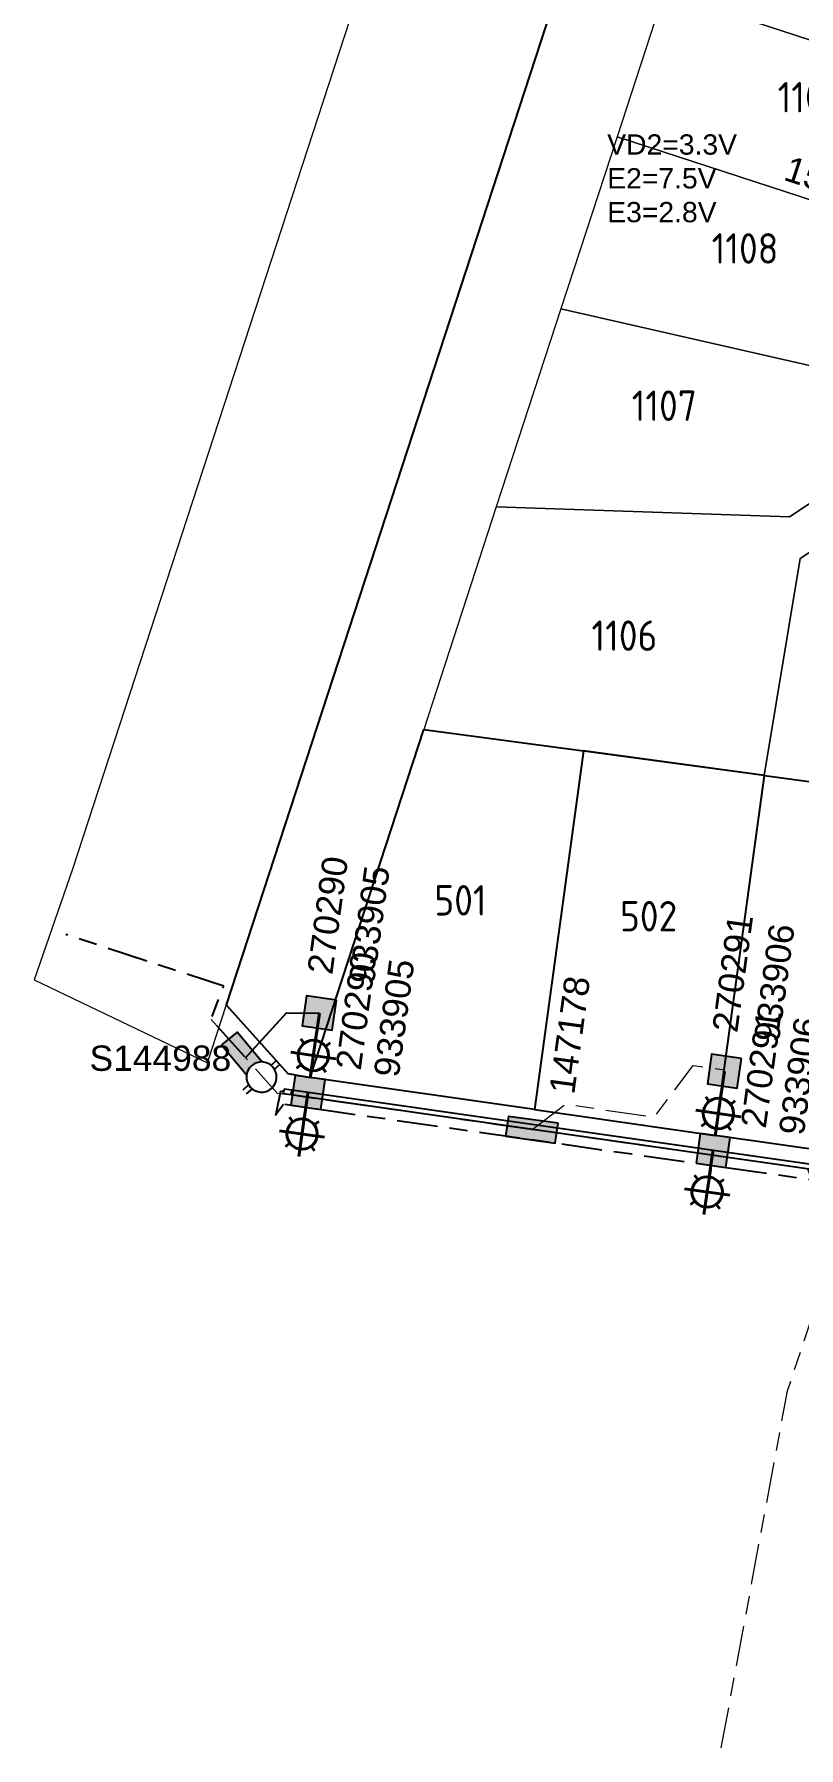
# Model space of a CAD drawing. Header units: metres. Extents: x 281839 to 283900, y 6133059 to 6135046.
# Drawn here: x 281839.1 to 281914.6, y 6134310.1 to 6134479.1 of the extents above; entities that cross this region are included whole.
import ezdxf
from ezdxf.enums import TextEntityAlignment as Align

# ---------------------------------------------------------------- set-up
doc = ezdxf.new("R2010")
doc.units = ezdxf.units.M
doc.linetypes.add('Cable Exist UG', pattern=[8.2, 4, -1.2, 1.8, -1.2])
for name, color, linetype in [('_User Stage 5 Columns', 255, 'Continuous'), ('_User Stage 5 Lanterns', 255, 'Continuous'), ('_User Stage 5 LV', 255, 'Continuous'), ('_User Stage 5 Pillars', 7, 'Continuous'), ('_User Stage 5 Site Plan', 255, 'Continuous'), ('Duct_SP_EXT', 7, 'Continuous'), ('Equip_LV_NEW', 2, 'Continuous'), ('Mains_HV_MOD', 3, 'Continuous'), ('Notes_LV_MISC', 7, 'Continuous'), ('Notes_SP_MISC', 7, 'Continuous'), ('Trench_SP_EXT', 7, 'Continuous')]:
    doc.layers.add(name, color=color, linetype=linetype)
doc.layers.add('Cadastre Developer_SP_NEW', color=2, linetype='Continuous', lineweight=5)
doc.layers.add('Cadastre Roads_SP_EXT', color=9, linetype='Continuous', lineweight=5)
doc.styles.add('COLUMN_LABEL', font='arial.ttf')
doc.styles.add('iecARIAL', font='arial.ttf', dxfattribs={"height": 2})
doc.styles.add('LotNum', font='isocp.shx', dxfattribs={"height": 1.8})
doc.styles.add('POLE_LABEL', font='arial.ttf')
doc.styles.get("Standard").update_dxf_attribs({"font": 'arial.ttf'})
doc.linetypes.add('Cable 5', pattern='A,10,-1,["o",Standard,S=2,R=0,X=-1,Y=-0.7],-1e-05,["o",Standard,S=2,R=0,X=-0.2,Y=-0.7],-1.2', length=12.20001)
doc.linetypes.add('Cable New UG', pattern='A,7,-0.25,["x",Standard,S=2,R=0,X=0.2,Y=-0.8],-2.1', length=9.35)

# ---------------------------------------------------------------- blocks, each defined once
blk = doc.blocks.new('*U127')
blk.add_hatch(color=256).paths.add_polyline_path([(-2.475, 3), (-2.475, 1.02), (2.475, 1.02), (2.475, 3)])
blk.add_lwpolyline([(-2.475, 1.02), (2.475, 1.02), (2.475, 3), (-2.475, 3)], close=True)
at = {"style": 'iecARIAL', "flags": 8}
blk.add_attdef('ASSET_NUM', (1.5, 3.5), '', height=2.5, dxfattribs=at)
for tag, p, flags in [('OWNED_BY', (0, -0.2), 9), ('STATE', (0, -0.4), 9), ('SUPPORT_TYPE', (0, -0.6), 9), ('STREETNAME', (0, -1.8), 9), ('USAGE', (0, -0.8), 9), ('LEGEND', (0, -1), 9), ('LOCATION', (0, -1.2), 9), ('NOTES', (0, -1.4), 9), ('PARENT', (0, -1.6), 9), ('SUBURB', (0, -2), 1)]:
    blk.add_attdef(tag, p, '', height=0.2, dxfattribs=dict(flags=flags))
blk = doc.blocks.new('COLUMN_EXT')
blk.add_hatch(color=256).paths.add_polyline_path([(-1.49, 1.48), (-1.49, -1.49), (1.48, -1.49), (1.48, 1.48)])
blk.add_lwpolyline([(-1.49, -1.49), (1.48, -1.49), (1.48, 1.48), (-1.49, 1.48)], close=True)
for tag, height, style, flags, p in [('ASSET_NUM', 2.5, 'COLUMN_LABEL', 8, (2, 2)), ('STRUCTURE_PLANT_NUMBER', 0.2, 'POLE_LABEL', 9, (1.81, 0.03)), ('STREET_CODE', 0.2, 'COLUMN_LABEL', 9, (1.81, -0.2))]:
    blk.add_attdef(tag, text='', height=height, dxfattribs=dict(style=style, flags=flags)).set_placement(p, align=Align.MIDDLE_LEFT)
at = {"flags": 9}
for tag, p in [('COLUMN_TYPE', (1.81, -0.4)), ('OWNED_BY', (1.81, -0.6)), ('STATE', (1.81, -0.8)), ('USAGE', (1.81, -1)), ('STREETNAME', (1.81, -1.6)), ('LEGEND', (1.81, -1.2)), ('LOCATION', (1.81, -1.4)), ('SUBURB', (1.81, -1.8)), ('NOTES', (1.81, -2))]:
    blk.add_attdef(tag, text='', height=0.2, dxfattribs=at).set_placement(p, align=Align.MIDDLE_LEFT)
at = {"flags": 1}
blk.add_attdef('Z', (1.81, -2.35), '', height=0.2, dxfattribs=at)
blk = doc.blocks.new('SL_LANTERN_EXT')
at = {"lineweight": 40}
for p, q in [((-1.46, 5.68), (-1.06, 5.28)), ((0, 1.97), (0, 6.47)), ((1.46, 5.68), (1.06, 5.28)), ((-2.25, 4.22), (2.25, 4.22)), ((-1.46, 2.76), (-1.06, 3.16)), ((0, 0), (0, 2.72)), ((1.46, 2.76), (1.06, 3.16))]:
    blk.add_line(p, q, dxfattribs=at)
blk.add_circle((0, 4.22), 1.5, dxfattribs=at)
at = {"style": 'iecARIAL', "flags": 8}
blk.add_attdef('ASSET_NUM', (1.5, 1.5), '', height=2.5, dxfattribs=at)
for tag, p, height, flags in [('OPERATING_VOLTAGE', (0.98, -1.65), 0.2, 9), ('ORIENTATION', (0.98, -1.85), 0.2, 9), ('CONSTRUCTED_VOLTAGE', (0.98, -0.65), 0.2, 9), ('CONTROL_TYPE', (0.98, -0.85), 0.2, 9), ('LANTERN_PURPOSE', (0.98, -1.05), 0.2, 9), ('LANTERN_TYPE', (0.98, -1.25), 0.2, 9), ('NO_PHASES', (0.98, -1.45), 0.2, 9), ('LNUMBER', (2.18, -3.25), 2.5, 8), ('OWNED_BY', (0.98, -2.05), 0.2, 9), ('STATE', (0.98, -2.25), 0.2, 9), ('USAGE', (0.98, -2.45), 0.2, 9), ('CEXIST', (0.98, -2.65), 0.2, 9), ('CNEW', (0.98, -2.85), 0.2, 9), ('CNUMBER', (0.98, -3.05), 0.2, 9), ('CREMOVE', (0.98, -3.25), 0.2, 9), ('CREPLACE', (0.98, -3.45), 0.2, 9), ('LKINGHEIGHT', (0.98, -3.65), 0.2, 9), ('LBRACKET', (0.98, -3.85), 0.2, 9), ('LBRACKETVOCAB', (0.98, -4.05), 0.2, 9), ('LCATEGORY', (0.98, -4.25), 0.2, 9), ('LCHARGE1', (0.98, -4.45), 0.2, 9), ('LCHARGE1PERCENT', (0.98, -4.65), 0.2, 9), ('LCHARGE2', (0.98, -4.85), 0.2, 9), ('LCHARGE2PERCENT', (0.98, -5.05), 0.2, 9), ('LCHARGE3', (0.98, -5.25), 0.2, 9), ('LCHARGE3PERCENT', (0.98, -5.45), 0.2, 9), ('LEXIST', (0.98, -5.65), 0.2, 9), ('LLAMP', (0.98, -5.85), 0.2, 9), ('LLAMPVOCAB', (0.98, -6.05), 0.2, 9), ('LMAST', (0.98, -6.25), 0.2, 9), ('LMASTVOCAB', (0.98, -6.45), 0.2, 9), ('LNEW', (0.98, -6.65), 0.2, 9), ('LANTNUMBER', (0.98, -6.85), 0.2, 9), ('LOUTREACH', (0.98, -7.25), 0.2, 9), ('LOUTREACHVOCAB', (0.98, -7.45), 0.2, 9), ('LRATECODE', (0.98, -7.65), 0.2, 9), ('LREMOVE', (0.98, -7.85), 0.2, 9), ('LREPLACE', (0.98, -8.05), 0.2, 9), ('LTYPE', (0.98, -8.25), 0.2, 9), ('LTYPEVOCAB', (0.98, -8.45), 0.2, 9), ('STREETNAME', (0.98, -9.25), 0.2, 9), ('SUBURB', (0.98, -9.45), 0.2, 1), ('LEGEND', (0.98, -8.65), 0.2, 9), ('LOCATION', (0.98, -8.85), 0.2, 9), ('NOTES', (0.98, -9.05), 0.2, 9)]:
    blk.add_attdef(tag, p, '', height=height, dxfattribs=dict(flags=flags))
blk = doc.blocks.new('PILLAR_EXT')
blk.add_hatch(color=256).paths.add_polyline_path([(-2.475, 0.99), (-2.475, -0.99), (2.475, -0.99), (2.475, 0.99)])
blk.add_lwpolyline([(-2.475, -0.99), (2.475, -0.99), (2.475, 0.99), (-2.475, 0.99)], close=True)
at = {"style": 'iecARIAL', "flags": 8}
blk.add_attdef('ASSET_NUM', (1.5, 3.5), '', height=2.5, dxfattribs=at)
for tag, p, flags in [('OWNED_BY', (0, -0.2), 9), ('STATE', (0, -0.4), 9), ('SUPPORT_TYPE', (0, -0.6), 9), ('STREETNAME', (0, -1.8), 9), ('USAGE', (0, -0.8), 9), ('LEGEND', (0, -1), 9), ('LOCATION', (0, -1.2), 9), ('NOTES', (0, -1.4), 9), ('PARENT', (0, -1.6), 9), ('SUBURB', (0, -2), 1)]:
    blk.add_attdef(tag, p, '', height=0.2, dxfattribs=dict(flags=flags))
blk = doc.blocks.new('LV_UG_LINKS_OPEN_EXT')
for p, q in [((-0.25, 1.47), (-0.25, 2.22)), ((0.25, 1.47), (0.25, 2.22)), ((-0.25, -1.47), (-0.25, -2.22)), ((0.25, -1.47), (0.25, -2.22))]:
    blk.add_line(p, q)
at = {"flags": 9}
for tag, p in [('ACTUAL_STATUS', (0, 0)), ('CONSTRUCTED_VOLTAGE', (0, -0.2)), ('OPERATING_VOLTAGE', (0, -0.6)), ('ORIENTATION', (0, -0.8)), ('STATE', (0, -1)), ('SWITCH_TYPE', (0, -1.2)), ('NO_PHASES', (0, -0.4)), ('USAGE', (0, -1.4)), ('NOTES', (0, -1.6))]:
    blk.add_attdef(tag, text='', height=0.2, dxfattribs=at).set_placement(p, align=Align.MIDDLE_LEFT)
at = {"flags": 1}
blk.add_attdef('Z', (0, 0), '', height=0.2, dxfattribs=at)
blk.add_wipeout([(-0.25, 1.47), (-0.43, 1.43), (-0.61, 1.36), (-0.77, 1.28), (-0.93, 1.17), (-1.07, 1.05), (-1.19, 0.9), (-1.29, 0.75), (-1.38, 0.58), (-1.44, 0.4), (-1.48, 0.22), (-1.49, 0.03), (-1.49, -0.16), (-1.45, -0.34), (-1.4, -0.52), (-1.32, -0.69), (-1.23, -0.85), (-1.11, -1), (-0.98, -1.13), (-0.83, -1.24), (-0.66, -1.34), (-0.49, -1.41), (-0.31, -1.46), (-0.13, -1.49), (0.06, -1.49), (0.25, -1.47), (0.43, -1.43), (0.61, -1.36), (0.77, -1.28), (0.93, -1.17), (1.07, -1.05), (1.19, -0.9), (1.29, -0.75), (1.38, -0.58), (1.44, -0.4), (1.48, -0.22), (1.49, -0.03), (1.49, 0.16), (1.45, 0.34), (1.4, 0.52), (1.32, 0.69), (1.23, 0.85), (1.11, 1), (0.98, 1.13), (0.83, 1.24), (0.66, 1.34), (0.49, 1.41), (0.31, 1.46), (0.13, 1.49), (-0.06, 1.49)])
blk.add_lwpolyline([(0, -1.49, 1), (0, 1.49, 1)], format="xyb", close=True)
blk = doc.blocks.new('*U135')
for tag, flags, p in [('STREETNAME', 9, (1.5, 0)), ('Z', 1, (1.5, -0.6)), ('LOCATION', 9, (1.5, -0.2)), ('NOTES', 9, (1.5, -0.4))]:
    blk.add_attdef(tag, text='', height=0.2, dxfattribs=dict(flags=flags)).set_placement(p, align=Align.MIDDLE_LEFT)
blk.add_wipeout([(-2.47, 3), (2.47, 3), (2.47, 1.02), (-2.47, 1.02)])
at = {"lineweight": -3}
blk.add_lwpolyline([(-2.47, 3), (2.47, 3), (2.47, 1.02), (-2.47, 1.02)], close=True, dxfattribs=at)
for tag, height, flags, p in [('ASSET_NUM', 2.5, 8, (2, 4)), ('STREET_CODE', 0.2, 9, (1.5, 2)), ('OWNED_BY', 0.2, 9, (1.5, 1.8)), ('OPERATED_BY', 0.2, 9, (1.5, 1.6)), ('STATE', 0.2, 9, (1.5, 1.2)), ('SUPPORT_TYPE', 0.2, 9, (1.5, 1)), ('SUBURB', 0.2, 9, (1.5, 0.2)), ('MAINTAINED_BY', 0.2, 9, (1.5, 1.4)), ('USAGE', 0.2, 9, (1.5, 0.8)), ('LEGEND', 0.2, 9, (1.5, 0.6)), ('PARENT', 0.2, 9, (1.5, 0.4))]:
    blk.add_attdef(tag, text='', height=height, dxfattribs=dict(flags=flags)).set_placement(p, align=Align.MIDDLE_LEFT)

msp = doc.modelspace()

# ---------------------------------------------------------------- linework, layer by layer
at = {"layer": '_User Stage 5 LV', "linetype": 'Cable Exist UG', "lineweight": 0, "flags": 128}
for points in [[(281888.22, 6134371.07), (281891.54, 6134373.6), (281900.32, 6134372.32), (281904.14, 6134377.42), (281907.24, 6134376.97)], [(281923.86, 6134365.98), (281921.42, 6134363.21), (281916.49, 6134364.31), (281915.47, 6134367.18), (281888.22, 6134371.08)], [(281906.92, 6134310.13), (281913.44, 6134345.31), (281920.53, 6134366.45), (281923.42, 6134365.48)]]:
    msp.add_lwpolyline(points, dxfattribs=at)
at = {"layer": '_User Stage 5 Site Plan'}
for points in [[(281877.56, 6134410.56), (281893.33, 6134408.43), (281888.5, 6134373.06), (281866.35, 6134376.23)], [(281911.17, 6134406.02), (281929.01, 6134403.61), (281924.14, 6134367.96), (281906.32, 6134370.51)]]:
    msp.add_lwpolyline(points, close=True, dxfattribs=at)
at = {"layer": '_User Stage 5 Site Plan', "flags": 128}
msp.add_lwpolyline([(281888.5, 6134373.06), (281906.32, 6134370.51), (281911.17, 6134406.02), (281893.33, 6134408.43)], close=True, dxfattribs=at)
at = {"layer": 'Cadastre Developer_SP_NEW', "color": 2, "lineweight": 0, "flags": 128}
for points in [[(281940.77, 6134486.15), (281905.95, 6134497.53), (281901.29, 6134483.27), (281936.11, 6134471.89)], [(281936.11, 6134471.89), (281901.29, 6134483.27), (281896.64, 6134469.01), (281931.45, 6134457.64)]]:
    msp.add_lwpolyline(points, close=True, dxfattribs=at)
for points in [[(281931.45, 6134457.64), (281896.64, 6134469.01), (281891.1, 6134452.04), (281921.53, 6134445.1), (281929.01, 6134446.4, -0.122562), (281929.36, 6134451.22)], [(281930.47, 6134442.67, -0.101021), (281929.01, 6134446.4), (281921.53, 6134445.1), (281891.1, 6134452.04), (281884.72, 6134432.52), (281913.65, 6134431.51)], [(281914.71, 6134427.42), (281933.33, 6134439.78, -0.102991), (281930.47, 6134442.67), (281913.65, 6134431.51), (281884.72, 6134432.52), (281877.55, 6134410.56), (281911.16, 6134406.02)], [(281933.84, 6134430.11), (281937.51, 6134438.2, -0.112936), (281933.33, 6134439.78), (281914.71, 6134427.42), (281911.16, 6134406.02), (281929, 6134403.62)]]:
    msp.add_lwpolyline(points, format="xyb", close=True, dxfattribs=at)
at = {"layer": 'Cadastre Roads_SP_EXT', "linetype": 'Continuous'}
msp.add_lwpolyline([(281918.52, 6134568.4), (281919.25, 6134570.63), (281927.69, 6134596.45), (281919.07, 6134600.1), (281910.46, 6134603.75), (281905.81, 6134589.49), (281901.01, 6134574.76), (281894.79, 6134555.71), (281888.86, 6134537.56), (281881.34, 6134514.49), (281869.18, 6134477.26), (281854.22, 6134431.41), (281842.91, 6134396.77), (281839.12, 6134385.86), (281856.22, 6134377.68), (281858.05, 6134383.31), (281918.52, 6134568.4)], close=True, dxfattribs=at)
at = {"layer": 'Duct_SP_EXT'}
for p, q in [((281863.71, 6134374.65), (281863.74, 6134374.88)), ((281863.71, 6134374.65), (281864.47, 6134374.54)), ((281863.78, 6134375.12), (281863.74, 6134374.88)), ((281863.78, 6134375.12), (281864.54, 6134375.01)), ((281864.47, 6134374.54), (281864.5, 6134374.77)), ((281864.47, 6134374.54), (281919.48, 6134366.66)), ((281864.54, 6134375.01), (281864.5, 6134374.77)), ((281864.54, 6134375.01), (281919.54, 6134367.14))]:
    msp.add_line(p, q, dxfattribs=at)
at = {"layer": 'Mains_HV_MOD', "linetype": 'Cable Exist UG'}
msp.add_lwpolyline([(281939.28, 6134362.76), (281919.49, 6134365.59), (281919.49, 6134365.59), (281863.71, 6134373.57), (281862.93, 6134372.5)], dxfattribs=at)
at = {"layer": 'Notes_SP_MISC', "linetype": 'Continuous'}
msp.add_lwpolyline([(282109.61, 6134642.18), (282114.56, 6134677.45), (282123.61, 6134692.37), (282128.61, 6134727.82), (281977.23, 6134748.15), (281933.83, 6134615.29), (281927.7, 6134596.53), (281919.26, 6134570.71), (281918.53, 6134568.48), (281858.07, 6134383.39), (281864.15, 6134376.62), (281866.35, 6134376.23)], dxfattribs=at)
at = {"layer": 'Trench_SP_EXT', "linetype": 'Cable Exist UG'}
msp.add_lwpolyline([(281862.95, 6134372.49), (281863.45, 6134374.92), (281863.72, 6134374.89)], dxfattribs=at)

# ---------------------------------------------------------------- block references
at = {"layer": '_User Stage 5 Columns'}
ref = msp.add_blockref('COLUMN_EXT', (281866.14, 6134374.76), dxfattribs=dict(at, rotation=351.8539999999999))
ref.add_attrib('ASSET_NUM', '933905', dxfattribs={"layer": '0', "height": 2.5, "rotation": 82.223, "style": 'COLUMN_LABEL'}).set_placement((281873.84, 6134376.32), align=Align.MIDDLE_LEFT)
ref = msp.add_blockref('COLUMN_EXT', (281906.11, 6134369.04), dxfattribs=dict(at, rotation=351.8539999999999))
ref.add_attrib('ASSET_NUM', '933906', dxfattribs={"layer": '0', "height": 2.5, "rotation": 82.223, "style": 'COLUMN_LABEL'}).set_placement((281913.81, 6134370.6), align=Align.MIDDLE_LEFT)
at = {"layer": '_User Stage 5 Lanterns'}
ref = msp.add_blockref('SL_LANTERN_EXT', (281866.15, 6134374.83), dxfattribs=dict(at, rotation=171.8567109792567))
ref.add_attrib('ASSET_NUM', '270290', (281871.33, 6134376.85), dxfattribs={"layer": '0', "height": 2.5, "rotation": 82.223, "style": 'iecARIAL'})
ref = msp.add_blockref('SL_LANTERN_EXT', (281906.12, 6134369.11), dxfattribs=dict(at, rotation=171.8567109792567))
ref.add_attrib('ASSET_NUM', '270291', (281911.3, 6134371.13), dxfattribs={"layer": '0', "height": 2.5, "rotation": 82.223, "style": 'iecARIAL'})
at = {"layer": '_User Stage 5 LV'}
ref = msp.add_blockref('COLUMN_EXT', (281867.25, 6134382.58), dxfattribs=dict(at, rotation=171.854))
ref.add_attrib('ASSET_NUM', '933905', dxfattribs={"layer": '0', "height": 2.5, "rotation": 82.223, "style": 'COLUMN_LABEL'}).set_placement((281871.4, 6134385.52), align=Align.MIDDLE_LEFT)
ref = msp.add_blockref('SL_LANTERN_EXT', (281907.23, 6134376.85), dxfattribs=dict(at, rotation=171.857))
ref.add_attrib('ASSET_NUM', '270291', (281908.49, 6134380.57), dxfattribs={"layer": '0', "height": 2.5, "rotation": 82.2233, "style": 'iecARIAL'})
ref = msp.add_blockref('COLUMN_EXT', (281907.22, 6134376.85), dxfattribs=dict(at, rotation=171.854))
ref.add_attrib('ASSET_NUM', '933906', dxfattribs={"layer": '0', "height": 2.5, "rotation": 82.223, "style": 'COLUMN_LABEL'}).set_placement((281911.36, 6134379.8), align=Align.MIDDLE_LEFT)
ref = msp.add_blockref('PILLAR_EXT', (281859.96, 6134378.17), dxfattribs=dict(at, rotation=309.7807940501983))
ref.add_attrib('ASSET_NUM', 'S144988', dxfattribs={"layer": '0', "height": 2.5, "style": 'iecARIAL'}).set_placement((281844.58, 6134378.13), align=Align.MIDDLE_LEFT)
at = {"layer": '_User Stage 5 Pillars'}
ref = msp.add_blockref('*U127', (281888.5, 6134373.06), dxfattribs=dict(at, rotation=172.0141864516013))
ref.add_attrib('ASSET_NUM', '147178', (281892.4, 6134374.48), dxfattribs={"layer": '0', "height": 2.5, "rotation": 82.223, "style": 'iecARIAL'})

# ---------------------------------------------------------------- texts
at = {"layer": '_User Stage 5 Site Plan', "style": 'LotNum'}
for s, p in [('501', (281878.6, 6134392.2)), ('502', (281896.92, 6134390.63))]:
    msp.add_text(s, height=3, dxfattribs=at).set_placement(p)
at = {"layer": 'Cadastre Developer_SP_NEW', "color": 2, "lineweight": 0, "style": 'LotNum'}
for s, p in [('1109', (281912.48, 6134471.4)), ('1108', (281905.97, 6134456.49)), ('1107', (281898.08, 6134440.98)), ('1106', (281894.11, 6134418.3))]:
    msp.add_text(s, height=3, dxfattribs=at).set_placement(p)
at = {"layer": 'Notes_LV_MISC', "linetype": 'Cable New UG', "lineweight": 0, "insert": (281895.66, 6134469.24), "char_height": 2, "attachment_point": 1, "style": 'iecARIAL'}
msp.add_mtext_dynamic_manual_height_columns('VD2=3.3V\\PE2=7.5V\\PE3=2.8V', width=17.9714, gutter_width=10, heights=[12.96], dxfattribs=at)

# ---------------------------------------------------------------- next in the draw order: block references
at = {"layer": '_User Stage 5 LV', "rotation": 311.3870360134532}
msp.add_blockref('LV_UG_LINKS_OPEN_EXT', (281861.55, 6134376.27), dxfattribs=at)
at = {"layer": 'Equip_LV_NEW'}
ref = msp.add_blockref('*U135', (281931.45, 6134457.64), dxfattribs=dict(at, rotation=251.904))
ref.add_attrib('ASSET_NUM', '150919A', dxfattribs={"layer": '0', "height": 2.5, "rotation": 341.918}).set_placement((281913.33, 6134465.97), align=Align.MIDDLE_LEFT)

# ---------------------------------------------------------------- next in the draw order: linework, layer by layer
at = {"layer": '_User Stage 5 LV', "color": 7, "linetype": 'Cable Exist UG', "flags": 128}
msp.add_lwpolyline([(281859.86, 6134378.31), (281856.57, 6134381.96), (281857.82, 6134385.22), (281842.23, 6134390.33)], dxfattribs=at)
at = {"layer": '_User Stage 5 LV', "linetype": 'Cable Exist UG', "lineweight": 0, "flags": 128}
msp.add_lwpolyline([(281888.22, 6134371.07), (281888.22, 6134371.07), (281863.14, 6134374.66), (281856.57, 6134381.96)], dxfattribs=at)
at = {"layer": '_User Stage 5 LV', "color": 7, "linetype": 'Cable 5', "ltscale": 0.5, "flags": 128}
msp.add_lwpolyline([(281859.96, 6134378.17), (281864, 6134382.6), (281867.26, 6134382.57)], dxfattribs=at)

# ---------------------------------------------------------------- next in the draw order: block references
at = {"layer": '_User Stage 5 LV'}
ref = msp.add_blockref('SL_LANTERN_EXT', (281867.26, 6134382.57), dxfattribs=dict(at, rotation=171.857))
ref.add_attrib('ASSET_NUM', '270290', (281868.53, 6134386.29), dxfattribs={"layer": '0', "height": 2.5, "rotation": 82.2233, "style": 'iecARIAL'})

doc.saveas('drawing.dxf')
